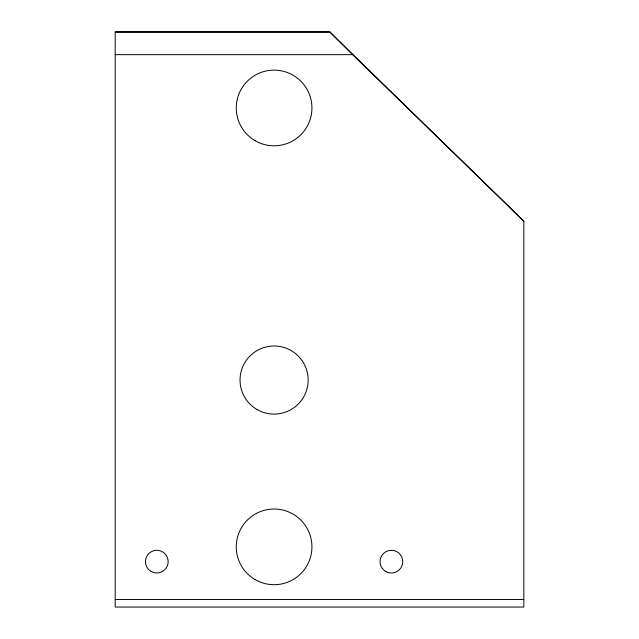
<?xml version="1.0" encoding="UTF-8"?>
<svg xmlns="http://www.w3.org/2000/svg" width="639" height="639" viewBox="0 0 639 639"><rect width="100%" height="100%" fill="white"/><g stroke="black" fill="none" stroke-linecap="round" stroke-linejoin="round"><path stroke-width="0.96" d="M523.812 221.142L352.544 54.65L329.844 31.95L115.188 31.95L115.188 607.05L523.812 607.05L523.812 221.118L329.844 32.014L115.188 32.014M115.188 54.65L352.544 54.65M115.188 599.486L523.812 599.486M257.07 409.527A34.051 34.051 0 0 0 308.15 380.037A34.051 34.051 0 0 0 257.07 350.547A34.051 34.051 0 0 0 257.07 409.527M385.708 571.474A11.35 11.35 0 0 0 402.738 561.649A11.35 11.35 0 0 0 385.708 551.816A11.35 11.35 0 0 0 385.708 571.474M151.131 571.474A11.35 11.35 0 0 0 168.161 561.649A11.35 11.35 0 0 0 151.131 551.816A11.35 11.35 0 0 0 151.131 571.474M255.177 579.629A37.837 37.837 0 0 0 311.936 546.856A37.837 37.837 0 0 0 255.177 514.091A37.837 37.837 0 0 0 255.177 579.629M255.177 140.732A37.837 37.837 0 0 0 311.936 107.967A37.837 37.837 0 0 0 255.177 75.202A37.837 37.837 0 0 0 255.177 140.732"/></g></svg>
